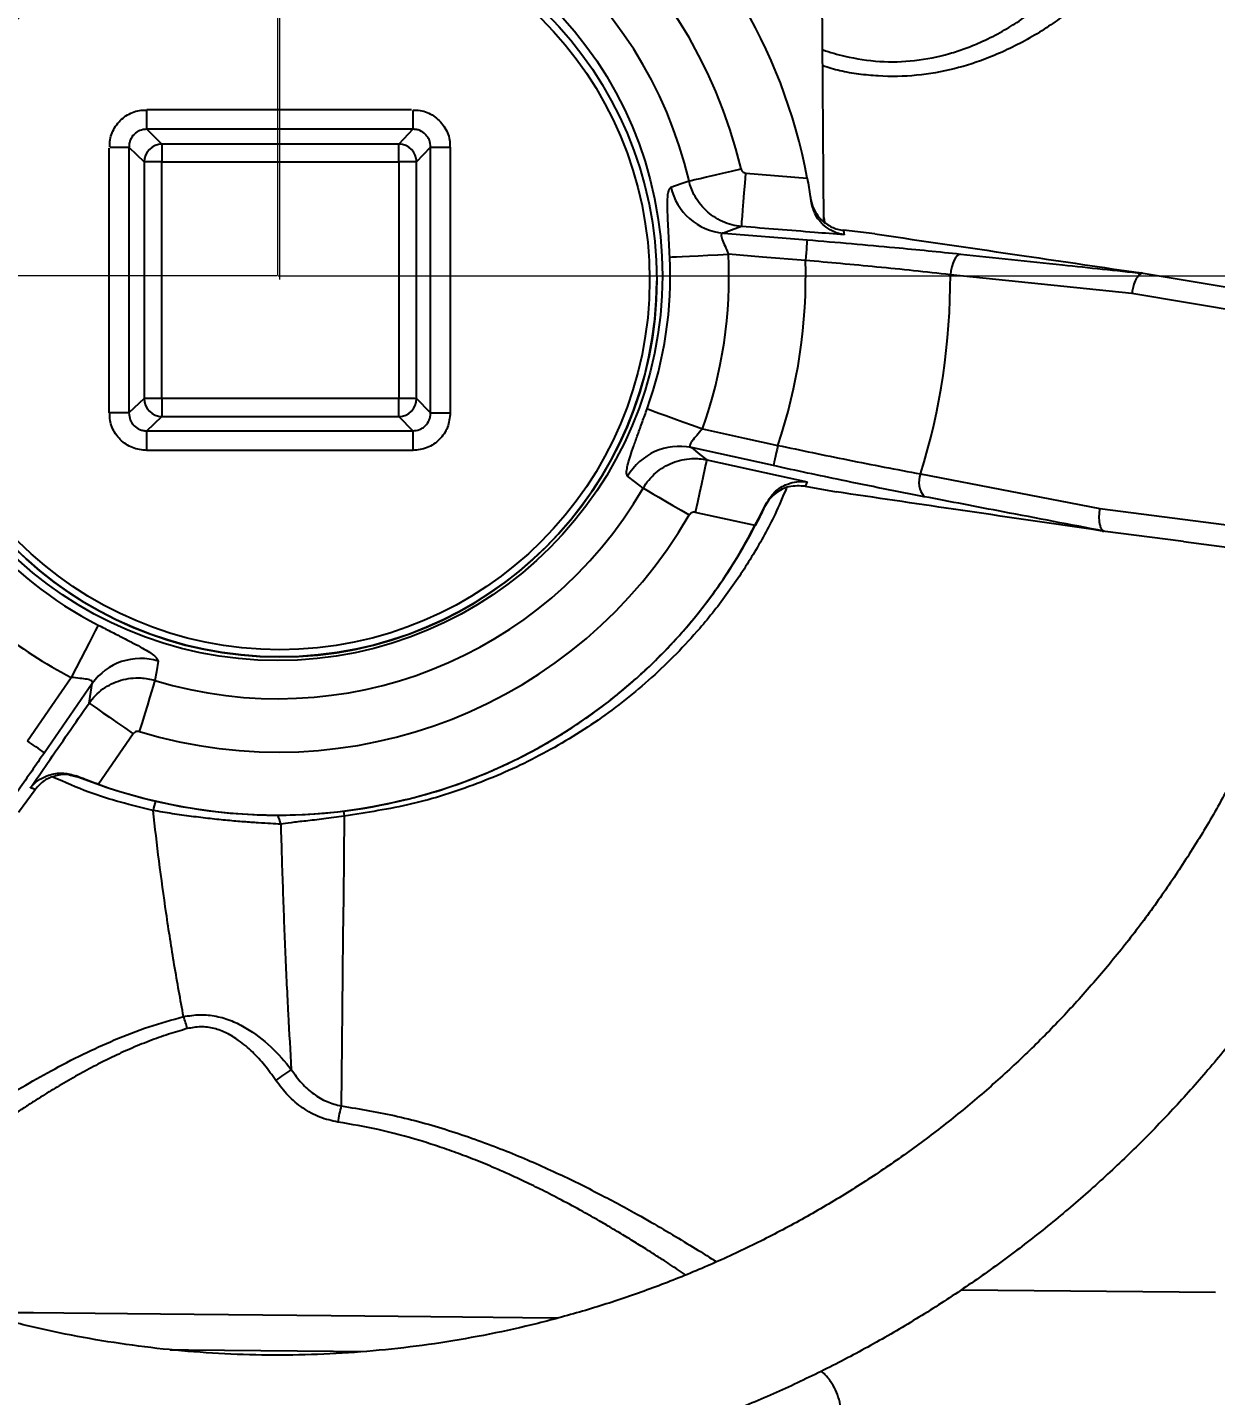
# Model space of a CAD drawing. Header units: millimetres. Extents: x 2448 to 4397, y 790 to 2168.
# Drawn here: x 3125 to 3273.9, y 1030.3 to 1201.8 of the extents above; entities that cross this region are included whole.
import ezdxf

# ---------------------------------------------------------------- set-up
doc = ezdxf.new("R2010")
doc.units = ezdxf.units.MM
doc.layers.add('AM_5', color=3, linetype='Continuous', lineweight=25)
doc.layers.add('标注', color=3, linetype='Continuous', lineweight=13)
doc.styles.add('SLDTEXTSTYLE1', font='txt.shx', dxfattribs={"width": 0.7, "bigfont": 'gbcbig.shx'})
doc.dimstyles.new('SLDDIMSTYLE12$0', dxfattribs={"dimtxt": 12, "dimasz": 10, "dimexe": 0, "dimexo": 0.0625, "dimgap": 0.875, "dimtad": 1, "dimdec": 1, "dimlfac": 1.8, "dimrnd": 1e-09, "dimzin": 12, "dimdsep": 46, "dimtxsty": 'SLDTEXTSTYLE1', "dimcen": 0.09, "dimdle": 8.16, "dimclrd": 3, "dimclre": 3, "dimadec": 0, "dimazin": 3, "dimtfac": 1, "dimtdec": 1, "dimtofl": 0, "dimtmove": 0, "dimatfit": 3, "dimfxl": 0, "dimfrac": 2, "dimtolj": 1, "dimlwd": 5, "dimlwe": 5, "dimarcsym": 0})
doc.dimstyles.new('SLDDIMSTYLE12$3', dxfattribs={"dimtxt": 12, "dimasz": 10, "dimexe": 0, "dimexo": 0.0625, "dimgap": 0.875, "dimtad": 1, "dimdec": 1, "dimlfac": 1.8, "dimrnd": 1e-09, "dimzin": 12, "dimdsep": 46, "dimtxsty": 'SLDTEXTSTYLE1', "dimcen": 0.09, "dimdle": 8.16, "dimclrd": 3, "dimclre": 3, "dimadec": 0, "dimazin": 3, "dimtfac": 1, "dimtdec": 1, "dimtofl": 0, "dimtmove": 0, "dimatfit": 3, "dimfxl": 0, "dimfrac": 2, "dimtolj": 1, "dimlwd": 5, "dimlwe": 5, "dimarcsym": 0})

# ---------------------------------------------------------------- blocks, each defined once
blk = doc.blocks.new('*D56')
at = {"layer": 'Defpoints', "color": 0, "transparency": 16777216}
for p in [(3156.38, 1331.76), (3156.38, 1170.64), (3470.4, 1160.77)]:
    blk.add_point(p, dxfattribs=at)
at = {"layer": '标注', "color": 3, "linetype": 'Continuous', "lineweight": 5, "transparency": 16777216}
for p, q in [((3156.38, 1170.7), (3156.38, 1331.76)), ((3460.4, 1331.76), (3166.38, 1331.76))]:
    blk.add_line(p, q, dxfattribs=at)
at = {"layer": '标注', "color": 3, "lineweight": 5, "transparency": 16777216}
blk.add_line((3470.4, 1160.83), (3470.4, 1331.76), dxfattribs=at)
at = {"layer": '标注', "color": 3, "transparency": 16777216}
for points in [[(3166.38, 1333.43), (3166.38, 1330.09), (3156.38, 1331.76)], [(3460.4, 1333.43), (3460.4, 1330.09), (3470.4, 1331.76)]]:
    blk.add_solid(points, dxfattribs=at)
at = {"layer": '标注', "color": 0, "transparency": 16777216, "insert": (3313.39, 1346.35), "char_height": 12, "attachment_point": 5, "style": 'SLDTEXTSTYLE1'}
blk.add_mtext('\\A1;{\\H2.28571x;315}', dxfattribs=at)
blk = doc.blocks.new('*D57')
at = {"layer": 'Defpoints', "color": 0, "transparency": 16777216}
for p in [(3156.63, 1332.44), (3156.63, 1170.12), (2898.9, 1118.46)]:
    blk.add_point(p, dxfattribs=at)
at = {"layer": '标注', "color": 3, "lineweight": 5, "transparency": 16777216}
blk.add_line((2898.9, 1118.53), (2898.9, 1332.44), dxfattribs=at)
at = {"layer": '标注', "color": 3, "linetype": 'Continuous', "lineweight": 5, "transparency": 16777216}
for p, q in [((2908.9, 1332.44), (3146.63, 1332.44)), ((3156.63, 1170.18), (3156.63, 1332.44))]:
    blk.add_line(p, q, dxfattribs=at)
at = {"layer": '标注', "color": 3, "transparency": 16777216}
for points in [[(2908.9, 1334.11), (2908.9, 1330.78), (2898.9, 1332.44)], [(3146.63, 1334.11), (3146.63, 1330.78), (3156.63, 1332.44)]]:
    blk.add_solid(points, dxfattribs=at)
at = {"layer": '标注', "color": 0, "transparency": 16777216, "insert": (3027.77, 1347.03), "char_height": 12, "attachment_point": 5, "style": 'SLDTEXTSTYLE1'}
blk.add_mtext('\\A1;{\\H2.28571x;245}', dxfattribs=at)
blk = doc.blocks.new('*D60')
at = {"layer": 'Defpoints', "color": 0, "transparency": 16777216}
for p in [(3420.38, 1272.29), (3690.58, 1272.29), (3156.38, 1170.64)]:
    blk.add_point(p, dxfattribs=at)
at = {"layer": '标注', "color": 3, "linetype": 'Continuous', "lineweight": 5, "transparency": 16777216}
for p, q in [((3420.45, 1272.29), (3690.58, 1272.29)), ((3690.58, 1180.64), (3690.58, 1262.29))]:
    blk.add_line(p, q, dxfattribs=at)
at = {"layer": '标注', "color": 3, "lineweight": 5, "transparency": 16777216}
blk.add_line((3156.44, 1170.64), (3690.58, 1170.64), dxfattribs=at)
at = {"layer": '标注', "color": 3, "transparency": 16777216}
for points in [[(3688.91, 1262.29), (3692.25, 1262.29), (3690.58, 1272.29)], [(3688.91, 1180.64), (3692.25, 1180.64), (3690.58, 1170.64)]]:
    blk.add_solid(points, dxfattribs=at)
at = {"layer": '标注', "color": 0, "transparency": 16777216, "insert": (3678.28, 1221.46), "char_height": 10, "attachment_point": 5, "rotation": 90, "style": 'SLDTEXTSTYLE1'}
blk.add_mtext('\\A1;{\\H2.28571x;115}', dxfattribs=at)
blk = doc.blocks.new('*D48')
at = {"layer": 'Defpoints', "color": 0, "transparency": 16777216}
for p in [(3156.38, 1170.64), (2951.69, 931.13), (3154.4, 931.13)]:
    blk.add_point(p, dxfattribs=at)
at = {"layer": '标注', "color": 3, "lineweight": 5, "transparency": 16777216}
blk.add_line((3156.31, 1170.64), (2951.69, 1170.64), dxfattribs=at)
at = {"layer": '标注', "color": 3, "linetype": 'Continuous', "lineweight": 5, "transparency": 16777216}
for p, q in [((2951.69, 1160.64), (2951.69, 941.13)), ((3154.34, 931.13), (2951.69, 931.13))]:
    blk.add_line(p, q, dxfattribs=at)
at = {"layer": '标注', "color": 3, "transparency": 16777216}
for points in [[(2950.03, 1160.64), (2953.36, 1160.64), (2951.69, 1170.64)], [(2950.03, 941.13), (2953.36, 941.13), (2951.69, 931.13)]]:
    blk.add_solid(points, dxfattribs=at)
at = {"layer": '标注', "color": 0, "transparency": 16777216, "insert": (2937.1, 1023.23), "char_height": 12, "attachment_point": 5, "rotation": 90, "style": 'SLDTEXTSTYLE1'}
blk.add_mtext('\\A1;{\\fSimSun|b0|i0|c134|p2;\\H2.28571x;245}', dxfattribs=at)
blk = doc.blocks.new('*D52')
at = {"layer": 'AM_5', "color": 3, "linetype": 'Continuous', "lineweight": 5, "transparency": 16777216}
blk.add_line((3306.54, 1312.84), (3272.85, 1286.84), dxfattribs=at)
at = {"layer": 'AM_5', "color": 3, "lineweight": 5, "transparency": 16777216}
for p, q in [((3205.48, 1234.9), (3205.66, 1234.9)), ((3205.57, 1234.81), (3205.57, 1234.99))]:
    blk.add_line(p, q, dxfattribs=at)
at = {"layer": 'AM_5', "color": 3, "transparency": 16777216}
blk.add_solid([(3271.83, 1288.16), (3273.87, 1285.52), (3264.94, 1280.73)], dxfattribs=at)
at = {"layer": 'Defpoints', "color": 0, "transparency": 16777216}
for p in [(3264.94, 1280.73), (3146.2, 1189.07)]:
    blk.add_point(p, dxfattribs=at)
at = {"layer": 'AM_5', "color": 0, "transparency": 16777216, "insert": (3289.45, 1308.33), "char_height": 12, "attachment_point": 5, "rotation": 37.6642, "style": 'SLDTEXTSTYLE1'}
blk.add_mtext('\\A1;%%C345', dxfattribs=at)

msp = doc.modelspace()

# ---------------------------------------------------------------- linework, layer by layer
at = {"color": 7, "linetype": 'Continuous', "lineweight": 25}
for p, q in [((3224.837, 1177.45), (3224.563, 1213.932)), ((3139.978, 1191.485), (3173.154, 1191.485)), ((3141.877, 1187.167), (3139.978, 1189.028)), ((3173.308, 1189.028), (3139.978, 1189.028)), ((3173.308, 1189.028), (3171.555, 1187.167)), ((3171.555, 1187.167), (3141.877, 1187.167)), ((3135.278, 1153.455), (3135.278, 1186.649)), ((3137.74, 1186.79), (3139.639, 1184.929)), ((3137.74, 1186.79), (3137.74, 1153.46)), ((3173.794, 1184.929), (3175.544, 1186.786)), ((3175.544, 1153.463), (3175.544, 1186.786)), ((3178.008, 1186.781), (3178.008, 1153.458)), ((3139.639, 1184.929), (3139.639, 1155.252)), ((3141.877, 1155.256), (3141.877, 1184.934)), ((3141.877, 1184.934), (3171.555, 1184.934)), ((3171.555, 1184.934), (3171.555, 1155.256)), ((3173.794, 1155.252), (3173.794, 1184.929)), ((3215.052, 1183.532), (3222.736, 1182.912)), ((3223.165, 1180.321), (3223.405, 1179.388)), ((3224.834, 1177.945), (3224.908, 1177.383)), ((3212.232, 1176.006), (3222.729, 1175.159)), ((3231.203, 1175.912), (3227.279, 1176.356)), ((3203.884, 1169.999), (3203.884, 1170.007)), ((3263.422, 1168.415), (3240.682, 1170.794)), ((3287.549, 1167.152), (3264.357, 1171.047)), ((3293.709, 1163.363), (3263.422, 1168.415)), ((3139.639, 1155.252), (3137.74, 1153.46)), ((3171.555, 1155.256), (3141.877, 1155.256)), ((3175.544, 1153.463), (3173.794, 1155.252)), ((3139.981, 1151.223), (3141.877, 1153.012)), ((3141.877, 1153.012), (3171.555, 1153.012)), ((3171.555, 1153.012), (3173.304, 1151.223)), ((3139.981, 1151.223), (3173.304, 1151.223)), ((3173.304, 1148.755), (3139.981, 1148.755)), ((3218.502, 1146.858), (3208.216, 1149.116)), ((3222.485, 1144.273), (3226.372, 1143.561)), ((3236.951, 1145.814), (3259.4, 1141.487)), ((3217.894, 1142.498), (3217.392, 1141.675)), ((3216.227, 1139.344), (3208.699, 1140.996)), ((3217.392, 1141.675), (3217.536, 1141.995)), ((3259.4, 1141.487), (3289.849, 1137.525)), ((3269.875, 1137.352), (3259.742, 1138.658)), ((3269.892, 1137.348), (3282.837, 1135.678)), ((3133.128, 1119.53), (3127.146, 1110.863)), ((3138.279, 1113.249), (3133.902, 1106.907)), ((3130.189, 1108.113), (3129.351, 1108.115)), ((3130.193, 1108.111), (3130.189, 1108.113)), ((3130.193, 1108.111), (3131.465, 1107.81)), ((3123.878, 1103.411), (3125.973, 1106.235)), ((3169.443, 1104.321), (3169.443, 1104.321)), ((3242.056, 1043.544), (3273.92, 1043.227))]:
    msp.add_line(p, q, dxfattribs=at)
at = {"color": 7, "linetype": 'Continuous', "lineweight": 25, "flags": 128}
for points in [[(3141.877, 1187.167), (3141.877, 1187.088), (3141.877, 1186.937), (3141.877, 1186.718), (3141.877, 1186.439), (3141.877, 1186.109), (3141.877, 1185.74), (3141.877, 1185.344), (3141.877, 1184.934)], [(3171.555, 1184.934), (3171.555, 1185.344), (3171.555, 1185.74), (3171.555, 1186.109), (3171.555, 1186.439), (3171.555, 1186.718), (3171.555, 1186.937), (3171.555, 1187.088), (3171.555, 1187.167)], [(3207.93, 1182.555), (3208.196, 1182.614), (3208.662, 1182.72), (3209.313, 1182.87), (3210.127, 1183.057), (3211.079, 1183.277), (3212.138, 1183.522), (3213.27, 1183.785), (3214.44, 1184.057)], [(3205.649, 1181.773), (3206.927, 1182.21), (3207.93, 1182.555)], [(3214.51, 1176.83), (3214.526, 1177.023), (3214.561, 1177.448), (3214.613, 1178.089), (3214.68, 1178.925), (3214.761, 1179.925), (3214.852, 1181.053), (3214.95, 1182.27), (3215.052, 1183.532)], [(3214.51, 1176.83), (3213.235, 1176.368), (3212.232, 1176.006)], [(3222.729, 1175.159), (3222.723, 1175.085), (3222.71, 1174.921), (3222.69, 1174.674), (3222.664, 1174.352), (3222.633, 1173.967), (3222.598, 1173.532), (3222.56, 1173.063), (3222.521, 1172.576)], [(3205.517, 1173.01), (3205.818, 1173.022), (3206.344, 1173.045), (3207.079, 1173.078), (3207.998, 1173.121), (3209.073, 1173.172), (3210.269, 1173.228), (3211.548, 1173.29), (3212.87, 1173.354)], [(3222.521, 1172.576), (3217.116, 1173.011), (3212.87, 1173.354)], [(3241.946, 1173.381), (3241.738, 1173.322), (3241.53, 1173.169), (3241.329, 1172.926), (3241.144, 1172.605), (3240.981, 1172.215), (3240.847, 1171.772), (3240.746, 1171.293), (3240.682, 1170.794)], [(3141.877, 1155.256), (3141.877, 1154.844), (3141.877, 1154.445), (3141.877, 1154.073), (3141.877, 1153.742), (3141.877, 1153.462), (3141.877, 1153.242), (3141.877, 1153.09), (3141.877, 1153.012)], [(3171.555, 1153.012), (3171.555, 1153.09), (3171.555, 1153.242), (3171.555, 1153.462), (3171.555, 1153.742), (3171.555, 1154.073), (3171.555, 1154.445), (3171.555, 1154.844), (3171.555, 1155.256)], [(3202.675, 1153.98), (3202.958, 1153.876), (3203.454, 1153.695), (3204.146, 1153.444), (3205.013, 1153.13), (3206.025, 1152.764), (3207.152, 1152.358), (3208.357, 1151.924), (3209.602, 1151.476)], [(3139.981, 1148.755), (3139.981, 1149.209), (3139.981, 1149.648), (3139.981, 1150.056), (3139.981, 1150.421), (3139.981, 1150.729), (3139.981, 1150.971), (3139.981, 1151.137), (3139.981, 1151.223)], [(3173.304, 1151.223), (3173.304, 1151.137), (3173.304, 1150.971), (3173.304, 1150.729), (3173.304, 1150.421), (3173.304, 1150.056), (3173.304, 1149.648), (3173.304, 1149.209), (3173.304, 1148.755)], [(3209.602, 1151.476), (3214.898, 1150.314), (3219.059, 1149.4)], [(3219.059, 1149.4), (3218.955, 1148.923), (3218.854, 1148.463), (3218.76, 1148.036), (3218.677, 1147.657), (3218.607, 1147.34), (3218.554, 1147.096), (3218.518, 1146.933), (3218.502, 1146.858)], [(3208.216, 1149.116), (3209.296, 1148.262), (3210.143, 1147.59)], [(3210.143, 1147.59), (3210.101, 1147.396), (3210.009, 1146.975), (3209.871, 1146.341), (3209.691, 1145.518), (3209.475, 1144.536), (3209.232, 1143.427), (3208.971, 1142.233), (3208.699, 1140.996)], [(3210.143, 1147.59), (3219.099, 1145.625), (3222.734, 1144.826)], [(3202.177, 1144.036), (3201.09, 1144.868), (3200.235, 1145.522)], [(3202.177, 1144.036), (3202.414, 1143.896), (3202.828, 1143.654), (3203.405, 1143.317), (3204.129, 1142.896), (3204.974, 1142.405), (3205.915, 1141.859), (3206.921, 1141.275), (3207.961, 1140.673)], [(3133.875, 1126.872), (3133.737, 1126.601), (3133.496, 1126.13), (3133.16, 1125.474), (3132.739, 1124.653), (3132.246, 1123.694), (3131.699, 1122.628), (3131.113, 1121.489), (3130.508, 1120.312)], [(3141.415, 1122.346), (3141.173, 1120.99), (3140.984, 1119.925)], [(3125.009, 1112.343), (3128.088, 1116.806), (3130.508, 1120.312)], [(3132.734, 1117.09), (3132.954, 1118.457), (3133.128, 1119.53)], [(3140.984, 1119.925), (3140.904, 1119.661), (3140.765, 1119.2), (3140.571, 1118.559), (3140.327, 1117.758), (3140.043, 1116.821), (3139.727, 1115.78), (3139.389, 1114.667), (3139.039, 1113.517)], [(3132.734, 1117.09), (3132.896, 1116.976), (3133.249, 1116.73), (3133.78, 1116.36), (3134.472, 1115.881), (3135.299, 1115.309), (3136.231, 1114.664), (3137.237, 1113.969), (3138.279, 1113.249)], [(3164.614, 1103.549), (3164.653, 1103.294), (3164.706, 1102.924)], [(3164.706, 1102.924), (3164.655, 1097.766), (3164.605, 1092.747), (3164.557, 1087.886), (3164.51, 1083.202), (3164.466, 1078.713), (3164.423, 1074.436), (3164.383, 1070.389), (3164.345, 1066.586)], [(3118.667, 1040.732), (3118.675, 1040.732), (3122.137, 1040.703), (3125.777, 1040.672), (3129.575, 1040.638), (3133.511, 1040.603), (3137.564, 1040.566), (3141.711, 1040.527), (3145.931, 1040.487), (3150.2, 1040.446), (3154.496, 1040.403), (3158.794, 1040.36), (3163.073, 1040.317), (3167.309, 1040.273), (3171.478, 1040.23), (3175.559, 1040.186), (3179.529, 1040.143), (3183.367, 1040.101), (3187.052, 1040.06), (3190.565, 1040.019), (3191.525, 1040.008)], [(3142.892, 1036.029), (3145.187, 1036.008), (3149.713, 1035.964), (3154.265, 1035.919), (3158.821, 1035.873), (3163.358, 1035.827), (3166.948, 1035.791)]]:
    msp.add_lwpolyline(points, dxfattribs=at)
at = {"color": 7, "linetype": 'Continuous', "lineweight": 25}
for centre, radius in [((3156.377, 1170.637), 48.216), ((3156.634, 1170.127), 47.25), ((3156.634, 1170.129), 46.35)]:
    msp.add_circle(centre, radius, dxfattribs=at)
for centre, radius, start, end in [((3156.377, 1170.555), 67.5, 10.54851, 92.46086), ((3156.377, 1170.553), 59.613, 13.09228, 89.91829), ((3156.377, 1170.566), 52.929, 13.09228, 89.91829), ((3141.905, 1184.901), 2.266, 90.70634, 179.29353), ((3171.53, 1184.903), 2.265, 0.67504, 89.3695), ((3135.87, 1530.465), 343.68, 269.91887, 270.31163), ((3141.392, 855.951), 328.983, 89.91553, 90.30529), ((3172.045, 861.126), 323.808, 89.69056, 90.08686), ((3212.912, 1183.422), 7.447, 192.79006, 264.76479), ((3156.377, 1170.609), 56.559, 340.22854, 2.782), ((3156.377, 1170.622), 49.198, 340.22854, 2.782), ((3156.377, 1170.609), 66.173, 341.30683, 1.70361), ((3156.634, 1170.119), 47.25, 180.0001, 359.85405), ((3156.377, 1170.617), 84.304, 342.88971, 0.12059), ((3141.392, 826.274), 328.983, 89.91553, 90.30529), ((3141.904, 1155.277), 2.265, 180.64598, 269.3078), ((3172.045, 831.448), 323.808, 89.69056, 90.08686), ((3171.53, 1155.276), 2.264, 270.61819, 359.38168), ((3177.468, 1509.647), 356.189, 269.69056, 270.08686), ((3206.702, 1141.82), 7.452, 78.27823, 150.21456), ((3239.501, 1144.756), 2.762, 157.4808, 220.53113), ((3156.377, 1170.566), 52.929, 253.09221, 329.91815), ((3156.377, 1170.556), 67.5, 250.55137, 332.45778), ((3156.377, 1170.553), 59.613, 253.09221, 329.91815), ((3156.377, 1170.622), 49.198, 220.22866, 242.78205), ((3156.377, 1170.609), 56.559, 220.22866, 242.78205), ((3139.211, 1115.229), 7.45, 72.79245, 144.73438), ((2884.722, 762.965), 424.031, 55.13015, 55.48148), ((3156.377, 1170.544), 67.5, 248.34145, 281.16149), ((3188.092, 1092.31), 48.666, 165.12215, 166.55984), ((3153.924, 1101.488), 2.863, 8.3666, 32.91943), ((3131.546, 1072.934), 13.905, 13.90103, 20.40038), ((3310.067, 854.415), 264.726, 125.03728, 125.55187), ((3177.401, 1062.842), 13.582, 163.99759, 172.73291)]:
    msp.add_arc(centre, radius, start, end, dxfattribs=at)
for points, knots in [([(3004.749, 1193.304), (3004.581, 1192.123), (3004.103, 1188.762), (3003.535, 1183.195), (3003.134, 1176.603), (3003.021, 1170), (3003.191, 1163.399), (3003.646, 1156.81), (3004.383, 1150.248), (3005.403, 1143.723), (3006.702, 1137.248), (3008.28, 1130.836), (3010.131, 1124.497), (3012.254, 1118.243), (3014.644, 1112.087), (3017.297, 1106.04), (3020.208, 1100.112), (3023.371, 1094.315), (3026.781, 1088.66), (3030.432, 1083.156), (3034.316, 1077.815), (3038.426, 1072.646), (3042.755, 1067.659), (3047.294, 1062.863), (3052.036, 1058.267), (3056.972, 1053.879), (3062.091, 1049.708), (3067.386, 1045.761), (3072.845, 1042.045), (3078.46, 1038.568), (3084.219, 1035.336), (3090.112, 1032.355), (3096.127, 1029.63), (3102.254, 1027.167), (3108.482, 1024.97), (3114.799, 1023.043), (3121.192, 1021.39), (3127.651, 1020.014), (3134.163, 1018.917), (3140.717, 1018.101), (3147.299, 1017.568), (3153.898, 1017.319), (3160.502, 1017.355), (3167.098, 1017.674), (3173.674, 1018.278), (3180.219, 1019.164), (3186.719, 1020.331), (3193.162, 1021.776), (3199.538, 1023.498), (3205.833, 1025.492), (3212.037, 1027.756), (3218.138, 1030.285), (3224.124, 1033.074), (3229.984, 1036.118), (3235.708, 1039.412), (3241.285, 1042.949), (3246.704, 1046.723), (3251.956, 1050.726), (3257.031, 1054.952), (3261.919, 1059.393), (3266.611, 1064.04), (3271.099, 1068.884), (3275.374, 1073.918), (3279.428, 1079.13), (3283.255, 1084.513), (3286.846, 1090.055), (3290.195, 1095.747), (3293.296, 1101.577), (3296.143, 1107.536), (3298.731, 1113.611), (3301.055, 1119.793), (3303.111, 1126.069), (3304.894, 1132.427), (3306.402, 1138.856), (3307.632, 1145.345), (3308.582, 1151.88), (3309.249, 1158.45), (3309.633, 1165.043), (3309.733, 1171.646), (3309.548, 1178.247), (3309.079, 1184.834), (3308.327, 1191.395), (3307.293, 1197.918), (3305.98, 1204.39), (3304.389, 1210.799), (3302.523, 1217.134), (3300.387, 1223.383), (3297.984, 1229.534), (3295.318, 1235.576), (3292.394, 1241.497), (3289.218, 1247.287), (3285.796, 1252.935), (3282.133, 1258.43), (3278.238, 1263.763), (3274.117, 1268.923), (3269.777, 1273.901), (3265.227, 1278.687), (3260.475, 1283.273), (3255.53, 1287.65), (3250.402, 1291.811), (3245.099, 1295.746), (3239.631, 1299.45), (3234.009, 1302.915), (3228.243, 1306.134), (3222.344, 1309.102), (3216.322, 1311.814), (3210.19, 1314.264), (3203.957, 1316.447), (3197.637, 1318.361), (3191.24, 1320), (3184.778, 1321.362), (3178.263, 1322.445), (3171.708, 1323.247), (3165.125, 1323.765), (3158.525, 1324), (3151.921, 1323.95), (3145.326, 1323.616), (3138.751, 1322.999), (3132.209, 1322.099), (3125.711, 1320.918), (3119.271, 1319.458), (3112.899, 1317.723), (3106.608, 1315.715), (3100.409, 1313.437), (3094.314, 1310.895), (3088.334, 1308.093), (3082.48, 1305.037), (3076.763, 1301.731), (3071.194, 1298.182), (3065.783, 1294.396), (3060.54, 1290.381), (3055.474, 1286.144), (3050.596, 1281.693), (3045.914, 1277.036), (3041.436, 1272.182), (3037.172, 1267.139), (3033.129, 1261.918), (3029.314, 1256.527), (3025.735, 1250.977), (3022.398, 1245.278), (3019.31, 1239.441), (3016.476, 1233.476), (3013.901, 1227.395), (3011.59, 1221.208), (3009.548, 1214.928), (3007.778, 1208.566), (3006.286, 1202.133), (3005.324, 1197.034), (3004.868, 1194.081), (3004.749, 1193.304)], [0, 0, 0, 0, 0.00371707, 0.01057073, 0.01742476, 0.02427878, 0.03113281, 0.03798684, 0.04484087, 0.0516949, 0.05854893, 0.06540296, 0.07225699, 0.07911102, 0.08596505, 0.09281907, 0.0996731, 0.10652713, 0.11338116, 0.12023519, 0.12708922, 0.13394325, 0.14079728, 0.14765131, 0.15450534, 0.16135937, 0.1682134, 0.17506743, 0.18192146, 0.18877549, 0.19562952, 0.20248355, 0.20933758, 0.21619161, 0.22304564, 0.22989967, 0.2367537, 0.24360773, 0.25046176, 0.25731579, 0.26416982, 0.27102385, 0.27787788, 0.28473191, 0.29158594, 0.29843997, 0.305294, 0.31214803, 0.31900206, 0.32585609, 0.33271012, 0.33956415, 0.34641818, 0.35327221, 0.36012624, 0.36698027, 0.3738343, 0.38068833, 0.38754236, 0.39439639, 0.40125042, 0.40810445, 0.41495848, 0.42181251, 0.42866653, 0.43552056, 0.44237459, 0.44922862, 0.45608265, 0.46293668, 0.46979071, 0.47664474, 0.48349877, 0.4903528, 0.49720683, 0.50406086, 0.51091488, 0.51776891, 0.52462294, 0.53147697, 0.538331, 0.54518503, 0.55203906, 0.55889309, 0.56574712, 0.57260114, 0.57945517, 0.5863092, 0.59316323, 0.60001726, 0.60687129, 0.61372532, 0.62057935, 0.62743338, 0.63428741, 0.64114144, 0.64799547, 0.6548495, 0.66170352, 0.66855755, 0.67541158, 0.68226561, 0.68911964, 0.69597367, 0.7028277, 0.70968173, 0.71653576, 0.72338979, 0.73024382, 0.73709785, 0.74395188, 0.75080591, 0.75765994, 0.76451397, 0.771368, 0.77822203, 0.78507606, 0.79193009, 0.79878412, 0.80563816, 0.81249219, 0.81934622, 0.82620025, 0.83305428, 0.83990831, 0.84676234, 0.85361637, 0.8604704, 0.86732443, 0.87417846, 0.88103249, 0.88788652, 0.89474054, 0.90159457, 0.9084486, 0.91530263, 0.92215666, 0.92901069, 0.93586472, 0.94271875, 0.94957278, 0.95642681, 0.96328084, 0.97013487, 0.9769889, 0.98384293, 0.99069696, 0.99755098, 1, 1, 1, 1]), ([(3124.233, 1302.064), (3125.661, 1302.411), (3129.098, 1303.246), (3134.615, 1304.248), (3140.758, 1305.113), (3146.937, 1305.685), (3153.134, 1305.976), (3159.338, 1305.983), (3165.537, 1305.705), (3171.716, 1305.143), (3177.862, 1304.299), (3183.964, 1303.174), (3190.007, 1301.771), (3195.98, 1300.092), (3201.87, 1298.141), (3207.664, 1295.923), (3213.35, 1293.441), (3218.917, 1290.701), (3224.352, 1287.709), (3229.645, 1284.471), (3234.783, 1280.994), (3239.757, 1277.286), (3244.556, 1273.353), (3249.169, 1269.204), (3253.588, 1264.848), (3257.802, 1260.295), (3261.803, 1255.553), (3265.582, 1250.633), (3269.133, 1245.545), (3272.446, 1240.299), (3275.515, 1234.907), (3278.334, 1229.38), (3280.897, 1223.73), (3283.198, 1217.968), (3285.233, 1212.107), (3286.997, 1206.159), (3288.487, 1200.136), (3289.699, 1194.051), (3290.629, 1187.917), (3291.286, 1181.747), (3291.628, 1175.554), (3291.748, 1171.271), (3291.673, 1169.059), (3291.668, 1168.913)], [0, 0, 0, 0, 0.0178666, 0.0430042, 0.0681417, 0.0932792, 0.1184167, 0.1435543, 0.1686918, 0.1938293, 0.2189668, 0.2441044, 0.2692419, 0.2943794, 0.319517, 0.3446545, 0.369792, 0.3949295, 0.4200671, 0.4452046, 0.4703421, 0.4954797, 0.5206172, 0.5457547, 0.5708923, 0.5960298, 0.6211673, 0.6463048, 0.6714424, 0.6965799, 0.7217174, 0.746855, 0.7719925, 0.79713, 0.8222676, 0.8474051, 0.8725426, 0.8976802, 0.9228177, 0.9479552, 0.9730928, 0.9982303, 1, 1, 1, 1]), ([(3260.836, 1218.785), (3261.245, 1218.569), (3262.323, 1217.999), (3263.23, 1216.75), (3263.653, 1215.094), (3263.34, 1213.181), (3262.383, 1211.086), (3260.829, 1208.836), (3258.957, 1206.769), (3256.997, 1204.947), (3255.108, 1203.411), (3252.996, 1201.906), (3250.684, 1200.466), (3248.181, 1199.142), (3245.067, 1197.773), (3241.193, 1196.512), (3236.48, 1195.668), (3232.408, 1195.591), (3229.205, 1195.915), (3226.853, 1196.294), (3225.401, 1196.748), (3224.691, 1196.971)], [0, 0, 0, 0, 0.0405041, 0.1068182, 0.1733596, 0.2386251, 0.3054083, 0.3711863, 0.4377968, 0.4823669, 0.5263905, 0.5701557, 0.6157065, 0.6597452, 0.7026848, 0.7690427, 0.8353234, 0.9015232, 0.9347905, 0.9681346, 1, 1, 1, 1]), ([(3224.675, 1199.02), (3224.691, 1199.014), (3225.562, 1198.66), (3227.924, 1198.027), (3231.779, 1197.391), (3236.285, 1197.524), (3239.848, 1198.251), (3242.528, 1199.132), (3244.671, 1200.003), (3246.87, 1201.098), (3249.082, 1202.427), (3250.848, 1203.658), (3252.289, 1204.775), (3253.386, 1205.701), (3254.447, 1206.668), (3255.481, 1207.687), (3256.602, 1208.898), (3257.755, 1210.291), (3258.815, 1211.778), (3259.68, 1213.257), (3260.324, 1214.653), (3260.716, 1215.976), (3260.889, 1216.93), (3260.841, 1217.395), (3260.831, 1217.488)], [0, 0, 0, 0, 0.00093012, 0.05213698, 0.12998065, 0.20566796, 0.28503183, 0.32172886, 0.35956138, 0.41392266, 0.46259384, 0.51316586, 0.5471344, 0.57962599, 0.6082295, 0.64496265, 0.68206909, 0.72972949, 0.7852597, 0.83451185, 0.88520263, 0.93768369, 0.98750314, 1, 1, 1, 1]), ([(3135.331, 1186.785), (3135.331, 1187.095), (3135.33, 1187.711), (3135.695, 1188.894), (3136.564, 1190.198), (3137.868, 1191.067), (3139.052, 1191.433), (3139.668, 1191.432), (3139.978, 1191.432)], [0, 0, 0, 0, 0.1258077, 0.2503148, 0.5000105, 0.7496988, 0.8742394, 1, 1, 1, 1]), ([(3139.978, 1189.028), (3139.978, 1189.088), (3139.978, 1189.208), (3139.978, 1189.758), (3139.978, 1190.502), (3139.978, 1191.086), (3139.978, 1191.379)], [0, 0, 0, 0, 0.25, 0.5, 0.7500001, 1, 1, 1, 1]), ([(3173.308, 1191.425), (3173.618, 1191.427), (3174.234, 1191.432), (3175.419, 1191.067), (3176.721, 1190.196), (3177.591, 1188.892), (3177.956, 1187.707), (3177.95, 1187.091), (3177.947, 1186.781)], [0, 0, 0, 0, 0.1258315, 0.2502938, 0.5000084, 0.7497198, 0.8742123, 1, 1, 1, 1]), ([(3139.978, 1189.028), (3139.683, 1188.999), (3139.239, 1188.956), (3138.716, 1188.673), (3138.265, 1188.308), (3137.937, 1187.812), (3137.761, 1187.248), (3137.747, 1186.944), (3137.74, 1186.79)], [0, 0, 0, 0, 0.2493138, 0.3761186, 0.5001653, 0.7410493, 0.8682389, 1, 1, 1, 1]), ([(3175.544, 1186.786), (3175.515, 1187.08), (3175.472, 1187.524), (3175.19, 1188.048), (3174.825, 1188.5), (3174.328, 1188.829), (3173.764, 1189.006), (3173.462, 1189.02), (3173.308, 1189.028)], [0, 0, 0, 0, 0.2493268, 0.3763013, 0.5001656, 0.7420065, 0.8689638, 1, 1, 1, 1]), ([(3214.44, 1184.057), (3214.457, 1184.004), (3214.496, 1183.877), (3214.627, 1183.708), (3214.822, 1183.573), (3214.975, 1183.546), (3215.052, 1183.532)], [0, 0, 0, 0, 0.1931194, 0.4608223, 0.7304503, 1, 1, 1, 1]), ([(3214.51, 1176.83), (3214.51, 1176.83), (3213.686, 1176.902), (3212.045, 1177.332), (3209.944, 1178.756), (3208.561, 1180.61), (3208.072, 1181.971), (3207.93, 1182.555), (3207.93, 1182.555)], [0, 0, 0, 0, 0.0000058, 0.2685474, 0.5380534, 0.806325, 0.999994, 1, 1, 1, 1]), ([(3222.736, 1182.912), (3222.875, 1182.13), (3223.052, 1181.124), (3223.184, 1180.202), (3223.214, 1179.998)], [0, 0, 0, 0, 0.7784787, 1, 1, 1, 1]), ([(3205.517, 1173.01), (3205.488, 1173.595), (3205.429, 1174.78), (3205.342, 1176.456), (3205.267, 1177.983), (3205.226, 1179.275), (3205.234, 1180.316), (3205.318, 1181.375), (3205.517, 1181.614), (3205.649, 1181.773)], [0, 0, 0, 0, 0.1235248, 0.2501508, 0.3747836, 0.5002123, 0.623528, 0.7497126, 1, 1, 1, 1]), ([(3227.361, 1175.795), (3227.357, 1175.795), (3227.208, 1175.818), (3226.697, 1175.921), (3225.844, 1176.241), (3224.716, 1177.012), (3223.675, 1178.195), (3223.353, 1179.455), (3223.214, 1179.998)], [0, 0, 0, 0, 0.00182112, 0.08287326, 0.28400472, 0.48494578, 0.77805105, 1, 1, 1, 1]), ([(3223.405, 1179.388), (3223.624, 1178.938), (3224.059, 1178.042), (3225.177, 1177.058), (3226.286, 1176.519), (3227.023, 1176.398), (3227.279, 1176.356)], [0, 0, 0, 0, 0.270985, 0.540835, 0.8409557, 1, 1, 1, 1]), ([(3227.361, 1175.795), (3226.124, 1175.894), (3221.841, 1176.238), (3217.557, 1176.584), (3214.51, 1176.83)], [0, 0, 0, 0, 0.2886917, 1, 1, 1, 1]), ([(3212.232, 1176.006), (3212.162, 1175.993), (3212.025, 1175.97), (3211.944, 1175.803), (3211.967, 1175.544), (3212.114, 1175.087), (3212.446, 1174.358), (3212.727, 1173.692), (3212.87, 1173.354)], [0, 0, 0, 0, 0.1251651, 0.2440023, 0.362149, 0.4834229, 0.7377951, 1, 1, 1, 1]), ([(3222.729, 1175.159), (3224.588, 1175.006), (3228.291, 1174.701), (3233.361, 1174.24), (3237.927, 1173.799), (3240.603, 1173.521), (3241.946, 1173.381)], [0, 0, 0, 0, 0.2815396, 0.5608619, 0.7796518, 1, 1, 1, 1]), ([(3227.279, 1176.356), (3227.288, 1176.295), (3227.316, 1176.108), (3227.343, 1175.921), (3227.361, 1175.795)], [0, 0, 0, 0, 0.3256364, 1, 1, 1, 1]), ([(3231.203, 1175.912), (3237.449, 1174.994), (3248.603, 1173.355), (3259.694, 1171.726), (3264.574, 1171.009)], [0, 0, 0, 0, 0.5600002, 1, 1, 1, 1]), ([(3241.946, 1173.381), (3246.204, 1172.93), (3253.806, 1172.126), (3261.407, 1171.323), (3264.752, 1170.97)], [0, 0, 0, 0, 0.56, 1, 1, 1, 1]), ([(3240.682, 1170.794), (3239.154, 1170.961), (3236.155, 1171.287), (3231.524, 1171.751), (3226.988, 1172.182), (3223.99, 1172.446), (3222.521, 1172.576)], [0, 0, 0, 0, 0.2645653, 0.51943, 0.7645791, 1, 1, 1, 1]), ([(3264.752, 1170.97), (3264.617, 1170.93), (3264.41, 1170.87), (3264.133, 1170.548), (3263.869, 1170.121), (3263.625, 1169.491), (3263.489, 1168.879), (3263.439, 1168.549), (3263.427, 1168.449), (3263.422, 1168.415)], [0, 0, 0, 0, 0.2389974, 0.3678339, 0.4996781, 0.7489725, 0.9246803, 0.9739406, 1, 1, 1, 1]), ([(3264.752, 1170.97), (3264.756, 1170.97), (3264.765, 1170.971), (3264.766, 1170.975), (3264.723, 1170.987), (3264.638, 1170.999), (3264.574, 1171.009)], [0, 0, 0, 0, 0.0824935, 0.1705882, 0.3803725, 1, 1, 1, 1]), ([(3139.981, 1148.755), (3139.367, 1148.825), (3138.137, 1148.965), (3136.568, 1150.048), (3135.697, 1151.341), (3135.329, 1152.528), (3135.335, 1153.145), (3135.338, 1153.455)], [0, 0, 0, 0, 0.2495022, 0.4993197, 0.7493632, 0.8740441, 1, 1, 1, 1]), ([(3137.74, 1153.46), (3137.679, 1153.459), (3137.559, 1153.458), (3137.011, 1153.456), (3136.271, 1153.455), (3135.689, 1153.455), (3135.398, 1153.455)], [0, 0, 0, 0, 0.25, 0.5, 0.7500001, 1, 1, 1, 1]), ([(3137.74, 1153.46), (3137.768, 1153.165), (3137.812, 1152.721), (3138.096, 1152.198), (3138.462, 1151.748), (3138.958, 1151.421), (3139.522, 1151.246), (3139.826, 1151.231), (3139.981, 1151.223)], [0, 0, 0, 0, 0.2493016, 0.3758588, 0.5001539, 0.7402599, 0.8676652, 1, 1, 1, 1]), ([(3173.304, 1151.223), (3173.599, 1151.252), (3174.043, 1151.296), (3174.566, 1151.58), (3175.017, 1151.945), (3175.345, 1152.441), (3175.521, 1153.005), (3175.536, 1153.309), (3175.544, 1153.463)], [0, 0, 0, 0, 0.2493148, 0.3760418, 0.5001543, 0.7412324, 0.8684013, 1, 1, 1, 1]), ([(3178.008, 1153.458), (3177.937, 1152.842), (3177.797, 1151.609), (3176.711, 1150.051), (3175.153, 1148.966), (3173.92, 1148.825), (3173.304, 1148.755)], [0, 0, 0, 0, 0.2498541, 0.5000068, 0.7501542, 1, 1, 1, 1]), ([(3200.235, 1145.522), (3200.182, 1145.597), (3200.075, 1145.747), (3200.106, 1146.294), (3200.265, 1147.056), (3200.565, 1148.066), (3200.982, 1149.293), (3201.5, 1150.734), (3202.073, 1152.313), (3202.476, 1153.429), (3202.675, 1153.98)], [0, 0, 0, 0, 0.1262166, 0.2512856, 0.3774413, 0.5006267, 0.6257798, 0.7501083, 0.8765444, 1, 1, 1, 1]), ([(3209.602, 1151.476), (3209.368, 1151.195), (3208.905, 1150.641), (3208.373, 1150.039), (3208.099, 1149.642), (3208.001, 1149.4), (3208.028, 1149.214), (3208.152, 1149.15), (3208.216, 1149.116)], [0, 0, 0, 0, 0.2616178, 0.5161546, 0.6376198, 0.7555299, 0.8740541, 1, 1, 1, 1]), ([(3219.059, 1149.4), (3220.502, 1149.095), (3223.446, 1148.473), (3227.912, 1147.562), (3232.477, 1146.658), (3235.441, 1146.098), (3236.951, 1145.814)], [0, 0, 0, 0, 0.2354218, 0.4805713, 0.7354356, 1, 1, 1, 1]), ([(3202.177, 1144.036), (3202.177, 1144.036), (3202.597, 1144.745), (3203.665, 1146.047), (3205.817, 1147.349), (3208.076, 1147.839), (3209.532, 1147.72), (3210.143, 1147.59), (3210.143, 1147.59)], [0, 0, 0, 0, 0.00000598, 0.26597147, 0.53157997, 0.79718421, 0.9999942, 1, 1, 1, 1]), ([(3237.403, 1142.961), (3235.713, 1143.289), (3232.343, 1143.942), (3227.415, 1144.95), (3222.792, 1145.923), (3219.935, 1146.546), (3218.502, 1146.858)], [0, 0, 0, 0, 0.28003181, 0.55840589, 0.77860385, 1, 1, 1, 1]), ([(3217.536, 1141.995), (3217.828, 1142.474), (3218.505, 1143.588), (3219.847, 1144.421), (3221.152, 1144.834), (3222.062, 1144.895), (3222.581, 1144.848), (3222.731, 1144.827), (3222.734, 1144.826)], [0, 0, 0, 0, 0.2219672, 0.5151011, 0.7160586, 0.9172065, 0.9981788, 1, 1, 1, 1]), ([(3222.485, 1144.273), (3221.807, 1144.311), (3220.552, 1144.38), (3218.909, 1143.611), (3218.185, 1142.816), (3217.894, 1142.498)], [0, 0, 0, 0, 0.413014, 0.7645313, 1, 1, 1, 1]), ([(3222.734, 1144.826), (3222.678, 1144.702), (3222.596, 1144.517), (3222.513, 1144.333), (3222.485, 1144.273)], [0, 0, 0, 0, 0.6743531, 1, 1, 1, 1]), ([(3220.133, 1144.04), (3219.671, 1142.943), (3218.47, 1140.089), (3216.024, 1135.686), (3212.875, 1130.888), (3208.712, 1125.629), (3203.353, 1120.156), (3196.603, 1114.807), (3189.262, 1110.349), (3181.417, 1106.835), (3173.213, 1104.23), (3167.537, 1103.359), (3164.706, 1102.924)], [0, 0, 0, 0, 0.04951767, 0.12878483, 0.20773676, 0.28649301, 0.40577873, 0.52435212, 0.64380039, 0.76258031, 0.88159119, 1, 1, 1, 1]), ([(3259.742, 1138.658), (3253.53, 1139.571), (3242.439, 1141.2), (3231.281, 1142.839), (3226.372, 1143.561)], [0, 0, 0, 0, 0.5600003, 1, 1, 1, 1]), ([(3259.924, 1138.645), (3255.721, 1139.451), (3248.215, 1140.891), (3240.706, 1142.329), (3237.403, 1142.961)], [0, 0, 0, 0, 0.56, 1, 1, 1, 1]), ([(3169.443, 1104.321), (3171.265, 1104.726), (3174.907, 1105.536), (3180.27, 1107.335), (3185.522, 1109.569), (3190.567, 1112.251), (3195.328, 1115.322), (3199.822, 1118.779), (3204.051, 1122.641), (3208.624, 1127.612), (3213.322, 1133.853), (3216.028, 1139.053), (3217.392, 1141.675)], [0, 0, 0, 0, 0.0887559, 0.1775119, 0.2688306, 0.3601493, 0.4491648, 0.5381803, 0.6297819, 0.7213835, 0.8595085, 1, 1, 1, 1]), ([(3208.699, 1140.996), (3208.622, 1141.005), (3208.467, 1141.024), (3208.241, 1140.952), (3208.066, 1140.829), (3207.992, 1140.719), (3207.961, 1140.673)], [0, 0, 0, 0, 0.2695474, 0.539173, 0.8068736, 1, 1, 1, 1]), ([(3217.536, 1141.995), (3217.298, 1141.491), (3216.889, 1140.627), (3216.422, 1139.721), (3216.227, 1139.344)], [0, 0, 0, 0, 0.5828152, 1, 1, 1, 1]), ([(3259.4, 1141.487), (3259.394, 1141.453), (3259.377, 1141.354), (3259.328, 1141.023), (3259.28, 1140.397), (3259.329, 1139.723), (3259.456, 1139.235), (3259.627, 1138.844), (3259.807, 1138.724), (3259.924, 1138.645)], [0, 0, 0, 0, 0.0260683, 0.075332, 0.2510276, 0.500322, 0.6321635, 0.7609991, 1, 1, 1, 1]), ([(3259.742, 1138.658), (3259.806, 1138.649), (3259.891, 1138.637), (3259.936, 1138.636), (3259.937, 1138.64), (3259.928, 1138.644), (3259.924, 1138.645)], [0, 0, 0, 0, 0.6196275, 0.8294119, 0.9175065, 1, 1, 1, 1]), ([(3286.277, 1132.783), (3286.265, 1132.74), (3285.719, 1130.698), (3284.388, 1126.731), (3282.266, 1120.903), (3279.847, 1115.189), (3277.177, 1109.589), (3274.251, 1104.117), (3271.078, 1098.786), (3267.664, 1093.605), (3264.017, 1088.586), (3260.143, 1083.74), (3256.051, 1079.076), (3251.749, 1074.605), (3247.248, 1070.336), (3242.555, 1066.277), (3237.681, 1062.437), (3232.637, 1058.825), (3227.432, 1055.448), (3222.078, 1052.313), (3216.586, 1049.427), (3210.967, 1046.795), (3205.234, 1044.424), (3199.398, 1042.318), (3193.472, 1040.481), (3187.467, 1038.918), (3181.398, 1037.632), (3175.276, 1036.625), (3169.114, 1035.9), (3162.925, 1035.458), (3156.723, 1035.3), (3150.52, 1035.426), (3144.329, 1035.837), (3138.164, 1036.53), (3132.036, 1037.506), (3125.96, 1038.761), (3119.948, 1040.294), (3114.013, 1042.1), (3108.166, 1044.177), (3102.42, 1046.517), (3096.792, 1049.126), (3091.714, 1051.733), (3088.581, 1053.582), (3087.229, 1054.38)], [0, 0, 0, 0, 0.0005527, 0.0256902, 0.0508276, 0.0759651, 0.1011026, 0.1262401, 0.1513776, 0.1765151, 0.2016526, 0.2267901, 0.2519275, 0.277065, 0.3022025, 0.32734, 0.3524775, 0.377615, 0.4027524, 0.4278899, 0.4530274, 0.4781649, 0.5033024, 0.5284399, 0.5535773, 0.5787148, 0.6038523, 0.6289898, 0.6541273, 0.6792648, 0.7044022, 0.7295397, 0.7546772, 0.7798147, 0.8049522, 0.8300897, 0.8552271, 0.8803646, 0.9055021, 0.9306396, 0.9557771, 0.9809145, 1, 1, 1, 1]), ([(3133.875, 1126.872), (3134.396, 1126.605), (3135.452, 1126.063), (3136.948, 1125.298), (3138.31, 1124.597), (3139.452, 1123.983), (3140.351, 1123.45), (3141.231, 1122.841), (3141.341, 1122.544), (3141.415, 1122.346)], [0, 0, 0, 0, 0.1235248, 0.2501508, 0.3747836, 0.5002123, 0.623528, 0.7497126, 1, 1, 1, 1]), ([(3133.128, 1119.53), (3133.152, 1119.598), (3133.2, 1119.73), (3133.094, 1119.885), (3132.858, 1119.995), (3132.388, 1120.099), (3131.589, 1120.176), (3130.872, 1120.266), (3130.508, 1120.312)], [0, 0, 0, 0, 0.1251651, 0.2440023, 0.362149, 0.4834229, 0.7377951, 1, 1, 1, 1]), ([(3132.734, 1117.09), (3132.734, 1117.09), (3133.209, 1117.767), (3134.402, 1118.973), (3136.686, 1120.08), (3138.983, 1120.35), (3140.407, 1120.094), (3140.984, 1119.925), (3140.984, 1119.925)], [0, 0, 0, 0, 0.0000058, 0.2685474, 0.5380534, 0.806325, 0.999994, 1, 1, 1, 1]), ([(3125.414, 1106.482), (3126.118, 1107.503), (3128.558, 1111.039), (3130.998, 1114.575), (3132.734, 1117.09)], [0, 0, 0, 0, 0.2887438, 1, 1, 1, 1]), ([(3139.039, 1113.517), (3138.985, 1113.53), (3138.856, 1113.559), (3138.644, 1113.529), (3138.43, 1113.428), (3138.33, 1113.309), (3138.279, 1113.249)], [0, 0, 0, 0, 0.19311937, 0.46082233, 0.7304503, 1, 1, 1, 1]), ([(3127.146, 1110.863), (3126.084, 1109.33), (3123.969, 1106.276), (3121.032, 1102.119), (3118.365, 1098.389), (3116.784, 1096.214), (3115.99, 1095.123)], [0, 0, 0, 0, 0.2815396, 0.5608619, 0.7796518, 1, 1, 1, 1]), ([(3125.414, 1106.482), (3125.416, 1106.484), (3125.511, 1106.602), (3125.857, 1106.99), (3126.563, 1107.565), (3127.796, 1108.153), (3129.344, 1108.458), (3130.598, 1108.105), (3131.138, 1107.953)], [0, 0, 0, 0, 0.0018212, 0.0828076, 0.2839525, 0.484907, 0.7780359, 1, 1, 1, 1]), ([(3129.351, 1108.115), (3128.822, 1108.013), (3127.767, 1107.809), (3126.659, 1107.054), (3126.159, 1106.457), (3125.973, 1106.235)], [0, 0, 0, 0, 0.38698025, 0.77234934, 1, 1, 1, 1]), ([(3125.973, 1106.235), (3125.909, 1106.263), (3125.722, 1106.345), (3125.536, 1106.427), (3125.414, 1106.482)], [0, 0, 0, 0, 0.3428688, 1, 1, 1, 1]), ([(3140.759, 1103.621), (3138.04, 1104.292), (3133.739, 1105.352), (3129.7, 1107.154), (3128.214, 1107.818)], [0, 0, 0, 0, 0.6320119, 1, 1, 1, 1]), ([(3133.902, 1106.907), (3133.155, 1107.179), (3132.196, 1107.528), (3131.33, 1107.876), (3131.138, 1107.953)], [0, 0, 0, 0, 0.7784239, 1, 1, 1, 1]), ([(3131.138, 1107.953), (3131.145, 1107.95), (3131.254, 1107.902), (3131.363, 1107.854), (3131.465, 1107.81)], [0, 0, 0, 0, 0.0673149, 1, 1, 1, 1]), ([(3156.757, 1101.905), (3156.355, 1101.927), (3155.553, 1101.972), (3153.981, 1102.068), (3152.169, 1102.196), (3150.133, 1102.368), (3147.918, 1102.592), (3145.583, 1102.874), (3143.177, 1103.211), (3141.565, 1103.485), (3140.759, 1103.621)], [0, 0, 0, 0, 0.12600099, 0.25150287, 0.37691893, 0.50235762, 0.62727969, 0.75220766, 0.87622133, 1, 1, 1, 1]), ([(3144.58, 1077.781), (3144.189, 1079.912), (3143.425, 1084.074), (3142.409, 1090.65), (3141.511, 1097.132), (3141.005, 1101.496), (3140.759, 1103.621)], [0, 0, 0, 0, 0.2685182, 0.5246696, 0.7684849, 1, 1, 1, 1]), ([(3164.706, 1102.924), (3163.839, 1102.798), (3162.127, 1102.55), (3159.85, 1102.298), (3157.976, 1102.097), (3157.161, 1101.968), (3156.757, 1101.905)], [0, 0, 0, 0, 0.2589888, 0.5114598, 0.7582292, 1, 1, 1, 1]), ([(3156.757, 1101.905), (3156.841, 1099.109), (3157.01, 1093.499), (3157.324, 1085.552), (3157.677, 1077.985), (3157.949, 1073.444), (3158.086, 1071.167)], [0, 0, 0, 0, 0.2475696, 0.4968183, 0.7476602, 1, 1, 1, 1]), ([(3096.568, 1049.289), (3096.74, 1049.426), (3097.339, 1049.902), (3098.708, 1050.979), (3100.665, 1052.502), (3103.158, 1054.413), (3106.22, 1056.723), (3109.928, 1059.438), (3113.692, 1062.089), (3117.349, 1064.567), (3120.775, 1066.783), (3124.305, 1068.936), (3128.027, 1071.046), (3131.873, 1073.05), (3135.956, 1074.922), (3140.147, 1076.554), (3143.121, 1077.378), (3144.58, 1077.781)], [0, 0, 0, 0, 0.0258071, 0.0898382, 0.1553441, 0.2226077, 0.3074288, 0.3937665, 0.4820441, 0.5485937, 0.613816, 0.6778832, 0.7409768, 0.8078668, 0.8702442, 0.9363834, 1, 1, 1, 1]), ([(3144.58, 1077.781), (3145.262, 1077.893), (3146.623, 1078.115), (3148.681, 1077.897), (3150.626, 1077.299), (3152.988, 1076.105), (3155.594, 1074.118), (3157.261, 1072.144), (3158.086, 1071.167)], [0, 0, 0, 0, 0.1309236, 0.2608128, 0.3885021, 0.5145764, 0.7597317, 1, 1, 1, 1]), ([(3145.044, 1076.275), (3144.254, 1076.046), (3142.64, 1075.58), (3140.239, 1074.717), (3137.891, 1073.759), (3135.661, 1072.732), (3133.499, 1071.64), (3131.273, 1070.433), (3129.425, 1069.366), (3127.965, 1068.487), (3126.907, 1067.834), (3125.774, 1067.119), (3124.571, 1066.342), (3123.302, 1065.503), (3121.632, 1064.37), (3119.785, 1063.08), (3118.219, 1061.95), (3117.267, 1061.25), (3116.77, 1060.881), (3116.35, 1060.568), (3116.008, 1060.311), (3115.043, 1059.586), (3113.502, 1058.421), (3111.475, 1056.849), (3109.643, 1055.4), (3107.998, 1054.074), (3106.526, 1052.87), (3104.559, 1051.246), (3102.318, 1049.377), (3100.89, 1048.157), (3100.222, 1047.587)], [0, 0, 0, 0, 0.0370545, 0.0756971, 0.1160017, 0.1533462, 0.1893514, 0.2292524, 0.2730648, 0.2915422, 0.311745, 0.3336737, 0.3573287, 0.3827103, 0.4098188, 0.4595141, 0.4987785, 0.5115638, 0.5226798, 0.5321266, 0.5399042, 0.5460126, 0.5981185, 0.6476033, 0.6944763, 0.7387488, 0.780434, 0.8195477, 0.9156257, 1, 1, 1, 1]), ([(3156.145, 1069.793), (3155.688, 1070.435), (3154.792, 1071.694), (3153.243, 1073.391), (3151.644, 1074.748), (3150.024, 1075.744), (3148.417, 1076.354), (3146.717, 1076.593), (3145.604, 1076.381), (3145.044, 1076.275)], [0, 0, 0, 0, 0.1718561, 0.3369156, 0.4997826, 0.6282609, 0.7507183, 0.8746782, 1, 1, 1, 1]), ([(3158.086, 1071.167), (3158.498, 1070.575), (3159.299, 1069.425), (3160.835, 1068.06), (3162.517, 1067.045), (3163.743, 1066.737), (3164.345, 1066.586)], [0, 0, 0, 0, 0.26930293, 0.52383684, 0.76622375, 1, 1, 1, 1]), ([(3163.928, 1064.56), (3163.157, 1064.727), (3161.993, 1064.979), (3160.542, 1065.684), (3159.179, 1066.529), (3157.61, 1067.842), (3156.641, 1069.134), (3156.145, 1069.793)], [0, 0, 0, 0, 0.2456943, 0.3710344, 0.5001163, 0.7446159, 1, 1, 1, 1]), ([(3164.345, 1066.586), (3166.721, 1066.191), (3171.497, 1065.395), (3178.296, 1063.442), (3184.704, 1061.131), (3190.668, 1058.555), (3196.14, 1055.879), (3200.688, 1053.434), (3204.398, 1051.317), (3207.384, 1049.536), (3209.743, 1048.084), (3210.923, 1047.332), (3211.38, 1047.041)], [0, 0, 0, 0, 0.1133643, 0.22787, 0.3435105, 0.4573028, 0.5725588, 0.6874843, 0.7733232, 0.8583517, 0.9451701, 1, 1, 1, 1]), ([(3207.483, 1045.406), (3207.156, 1045.627), (3206.262, 1046.229), (3205.018, 1047.045), (3203.895, 1047.771), (3203.214, 1048.207), (3202.491, 1048.666), (3201.725, 1049.146), (3200.914, 1049.649), (3200.058, 1050.173), (3199.143, 1050.725), (3198.021, 1051.398), (3196.523, 1052.277), (3194.457, 1053.443), (3192.081, 1054.727), (3189.646, 1055.978), (3187.449, 1057.049), (3185.45, 1057.978), (3183.38, 1058.892), (3181.181, 1059.801), (3178.792, 1060.713), (3176.473, 1061.527), (3173.262, 1062.549), (3169.133, 1063.67), (3165.627, 1064.27), (3163.928, 1064.56)], [0, 0, 0, 0, 0.0393718, 0.1074631, 0.1285621, 0.1503435, 0.1728084, 0.1959576, 0.219792, 0.2443121, 0.2695187, 0.2963208, 0.3357663, 0.3878543, 0.4525833, 0.5067631, 0.555227, 0.5979768, 0.635015, 0.6845273, 0.7314786, 0.7758858, 0.8177686, 0.9117184, 1, 1, 1, 1]), ([(3226.928, 1027.857), (3226.94, 1028.041), (3226.981, 1028.688), (3226.761, 1029.758), (3226.329, 1030.984), (3225.713, 1032.034), (3225.1, 1032.813), (3224.658, 1033.192), (3224.504, 1033.325)], [0, 0, 0, 0, 0.0889998, 0.3136885, 0.5224615, 0.7179908, 0.9013193, 1, 1, 1, 1])]:
    msp.add_open_spline(points, degree=3, knots=knots, dxfattribs=at)
for points in [[(3173.308, 1191.365), (3173.308, 1191.074), (3173.308, 1190.492), (3173.308, 1189.753), (3173.308, 1189.207), (3173.308, 1189.087), (3173.308, 1189.028)], [(3175.544, 1186.786), (3175.603, 1186.785), (3175.72, 1186.784), (3176.266, 1186.783), (3177.009, 1186.781), (3177.594, 1186.781), (3177.887, 1186.781)]]:
    msp.add_open_spline(points, degree=3, dxfattribs=at)

# ---------------------------------------------------------------- dimensions: what is measured, and where the dimension line sits
at = {"layer": 'AM_5'}
dim = msp.add_diameter_dim_2p(p1=(3146.196, 1189.072), p2=(3264.937, 1280.727), text='%%C345', dimstyle='SLDDIMSTYLE12$3', override={"dimlfac": 1, "dimpost": ''}, dxfattribs=at)
dim.commit()
dim.dimension.update_dxf_attribs({"geometry": '*D52', "text_midpoint": (3289.452, 1308.334)})
at = {"layer": '标注'}
for base, p1, p2, text, picture, middle in [((3156.634, 1332.443), (2898.899, 1118.465), (3156.634, 1170.119), '{\\H2.28571x;245}', '*D57', (3027.766, 1332.443)), ((3156.377, 1331.761), (3470.397, 1160.767), (3156.377, 1170.637), '{\\H2.28571x;315}', '*D56', (3313.387, 1331.761))]:
    dim = msp.add_linear_dim(base=base, p1=p1, p2=p2, text=text, dimstyle='SLDDIMSTYLE12$0', override={"dimtdec": 3, "dimtzin": 0}, dxfattribs=at)
    dim.commit()
    dim.dimension.update_dxf_attribs({"geometry": picture, "text_midpoint": middle, "dimtype": 160})
dim = msp.add_linear_dim(base=(3690.579, 1272.291), p1=(3156.377, 1170.637), p2=(3420.385, 1272.291), angle=90, text='{\\H2.28571x;115}', dimstyle='SLDDIMSTYLE12$0', override={"dimtxt": 10, "dimtdec": 3, "dimtzin": 0}, dxfattribs=at)
dim.commit()
dim.dimension.update_dxf_attribs({"geometry": '*D60', "text_midpoint": (3678.276, 1221.464)})
dim = msp.add_linear_dim(base=(2951.694, 931.134), p1=(3156.377, 1170.637), p2=(3154.402, 931.134), angle=90, text='{\\fSimSun|b0|i0|c134|p2;\\H2.28571x;245}', dimstyle='SLDDIMSTYLE12$0', override={"dimtdec": 3, "dimtzin": 0}, dxfattribs=at)
dim.commit()
dim.dimension.update_dxf_attribs({"geometry": '*D48', "text_midpoint": (2951.694, 1023.232), "dimtype": 160})

doc.saveas('drawing.dxf')
